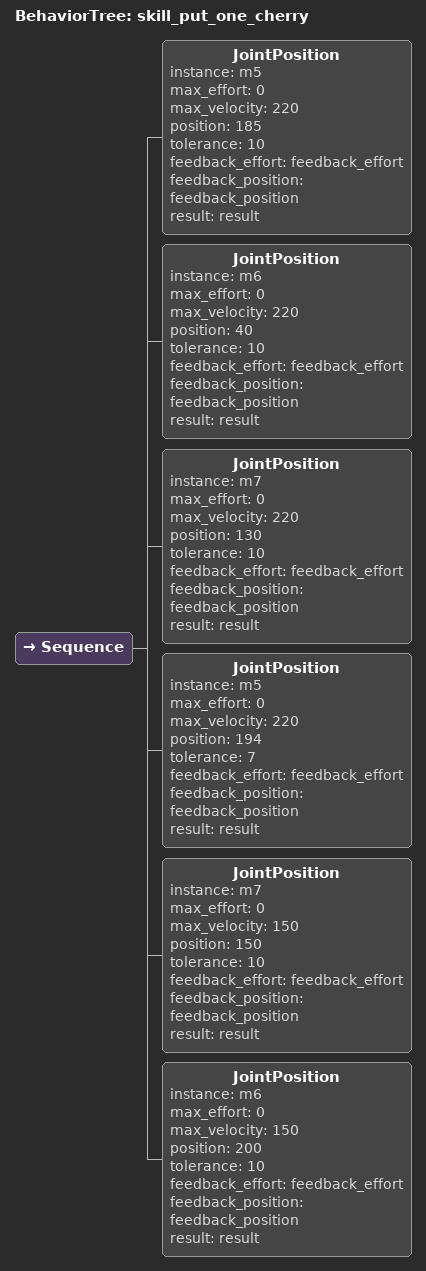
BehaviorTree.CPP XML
<?xml version="1.0" encoding="UTF-8"?>
<root BTCPP_format="4">
  <BehaviorTree ID="skill_put_one_cherry">
    <Sequence>
      <JointPosition instance="m5"
                     max_effort="0"
                     max_velocity="220"
                     position="185"
                     tolerance="10"
                     feedback_effort="feedback_effort"
                     feedback_position="feedback_position"
                     result="result"/>
      <JointPosition instance="m6"
                     max_effort="0"
                     max_velocity="220"
                     position="40"
                     tolerance="10"
                     feedback_effort="feedback_effort"
                     feedback_position="feedback_position"
                     result="result"/>
      <JointPosition instance="m7"
                     max_effort="0"
                     max_velocity="220"
                     position="130"
                     tolerance="10"
                     feedback_effort="feedback_effort"
                     feedback_position="feedback_position"
                     result="result"/>
      <JointPosition instance="m5"
                     max_effort="0"
                     max_velocity="220"
                     position="194"
                     tolerance="7"
                     feedback_effort="feedback_effort"
                     feedback_position="feedback_position"
                     result="result"/>
      <JointPosition instance="m7"
                     max_effort="0"
                     max_velocity="150"
                     position="150"
                     tolerance="10"
                     feedback_effort="feedback_effort"
                     feedback_position="feedback_position"
                     result="result"/>
      <JointPosition instance="m6"
                     max_effort="0"
                     max_velocity="150"
                     position="200"
                     tolerance="10"
                     feedback_effort="feedback_effort"
                     feedback_position="feedback_position"
                     result="result"/>
    </Sequence>
  </BehaviorTree>

</root>
